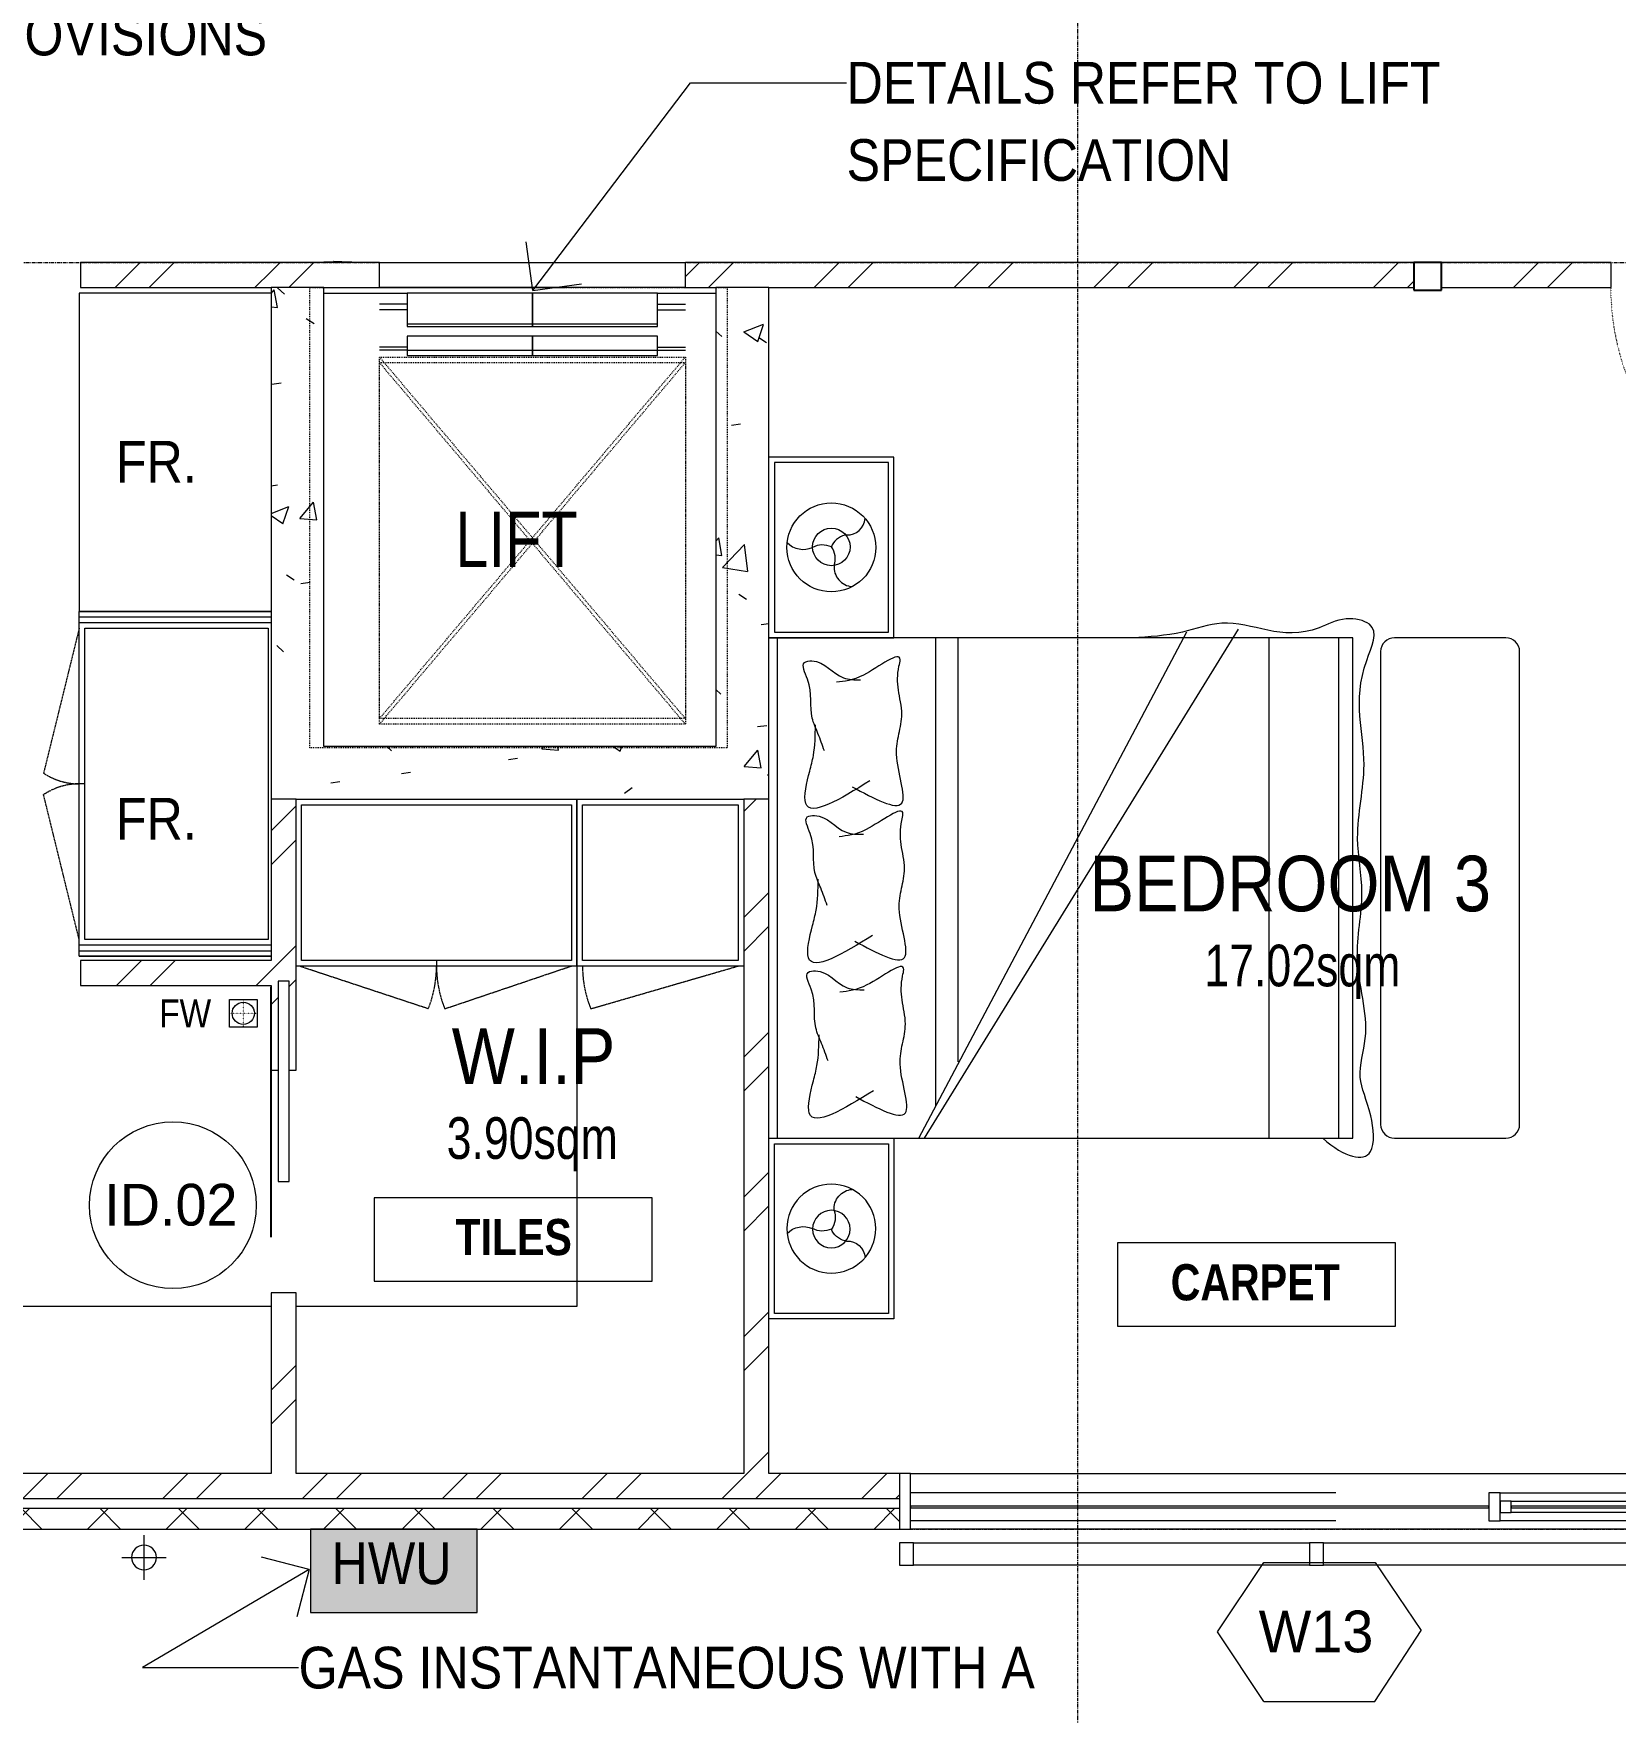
# Model space of a CAD drawing. Header units: millimetres. Extents: x -1971 to 39113, y -25802 to 13528.
# Drawn here: x 17990 to 23679, y -5951 to 87 of the extents above; entities that cross this region are included whole.
import ezdxf

# ---------------------------------------------------------------- set-up
doc = ezdxf.new("R2010")
doc.units = ezdxf.units.MM
for name, pattern in [('Aligning Line', [6.35, 3.175, -3.175]), ('Dot - Tight', [1, 0, -1]), ('Grid Line', [22.225, 12.7, -3.175, 3.175, -3.175]), ('IMPORT-DASH _4_', [3.5, 2.5, -1]), ('T-swing', [1.2, 0, -0.6, 0, -0.6])]:
    doc.linetypes.add(name, pattern=pattern)
for name, color, linetype, lineweight in [('A-ANNO-NOTE', 131, 'Continuous', 9), ('A-AREA-IDEN', 2, 'Continuous', 25), ('A-DETL', 90, 'Continuous', 9), ('A-DETL-GENF', 92, 'Continuous', 9), ('A-DETL-HDLN', 90, 'Dot - Tight', 9), ('A-DETL-THIN', 151, 'Continuous', 9), ('A-DOOR', 31, 'Continuous', 9), ('A-DOOR-IDEN', 31, 'Continuous', 9), ('A-FLOR', 192, 'Continuous', 18), ('A-GLAZ', 151, 'Continuous', 9), ('A-GLAZ-CWMG', 51, 'Continuous', 9), ('A-GLAZ-IDEN', 152, 'Continuous', 9), ('A-WALL', 113, 'Continuous', 18), ('A-WALL-PATT', 111, 'Continuous', 18), ('G Furniture_dwg', 8, 'Continuous', 9), ('G-ANNO-TEXT', 231, 'Continuous', 9), ('P-PIPE', 3, 'Continuous', 9), ('P-PIPE-CNTR', 3, 'Continuous', 9), ('Q-SPCQ', 91, 'Continuous', 9), ('S-COLS', 52, 'Continuous', 9), ('S-GRID', 1, 'Continuous', 9), ('图层 01', 18, 'Continuous', 9)]:
    doc.layers.add(name, color=color, linetype=linetype, lineweight=lineweight)
doc.layers.add('ID_NEW_JOINERY', color=7, linetype='Continuous', lineweight=25, true_color=0x181715)
doc.styles.add('Avenir', font='', dxfattribs={"width": 0.9, "height": 150})
doc.styles.add('Avenir Heavy', font='', dxfattribs={"width": 0.9, "height": 200})
doc.styles.add('Avenir Light', font='', dxfattribs={"height": 150})
doc.styles.add('Avenir Medium', font='', dxfattribs={"width": 0.8, "height": 150})
doc.styles.add('Avenir_1', font='', dxfattribs={"width": 0.8, "height": 200})
doc.styles.add('Avenir_2', font='', dxfattribs={"width": 0.9, "height": 100})
doc.styles.add('Avenir_B_2', font='', dxfattribs={"width": 0.85, "height": 130})
doc.styles.get('Avenir').set_extended_font_data('Avenir')
doc.styles.get('Avenir Heavy').set_extended_font_data('Avenir Heavy')
doc.styles.get('Avenir Light').set_extended_font_data('Avenir Light')
doc.styles.get('Avenir Medium').set_extended_font_data('Avenir Medium')
doc.styles.get('Avenir_1').set_extended_font_data('Avenir')
doc.styles.get('Avenir_2').set_extended_font_data('Avenir')
doc.styles.get('Avenir_B_2').set_extended_font_data('Avenir', bold=True)
pattern_1 = [(45, (0, 0), (-251.447, 251.447), []), (45, (0, 381), (-251.447, 251.447), [])]
pattern_2 = [(50, (0, 0), (728.737, -63.756), [76.2, -838.2]), (355, (0, 0), (-140.972, 764.228), [60.96, -670.56]), (100.451, (60.7, -5.3), (587.77, 700.467), [64.76, -712.36]), (46.184, (0, 203.2), (1084.316, -168.17), [114.3, -1257.3]), (96.636, (90.4, 189.2), (949.61, 989.71), [97.14, -1068.54]), (351.184, (0, 203.2), (949.62, 989.7), [91.44, -1005.84]), (21, (101.6, 152.4), (606.458, -409.06), [76.2, -838.2]), (326, (101.6, 152.4), (247.208, 736.753), [60.96, -670.56]), (71.451, (152.14, 118.3), (853.668, 327.685), [64.76, -712.36]), (37.5, (0, 0), (12.3547, 338.22), [33.528, -628.904, 33.528, -647.192, -673.1]), (37.5, (0, 0), (12.3547, 338.22), [-1343.152, 33.528, -639.572]), (7.5, (0, 0), (267.279, 400.722), [33.528, -354.584, 33.528, -613.664, -256.54]), (7.5, (0, 0), (267.279, 400.722), [-1035.304, 33.528, -223.012]), (327.5, (-226.57, 0), (542.3633, -22.9153), [33.528, -220.472, 33.528, -758.952, -1051.56]), (327.5, (-226.57, 0), (542.3633, -22.9153), [-1046.48, 33.528, -1018.032]), (317.5, (-328.17, 0), (592.517, 101.707), [33.528, -296.672, 33.528, -492.76, -746.76]), (317.5, (-328.17, 0), (592.517, 101.707), [-856.488, 33.528, -713.232])]

# ---------------------------------------------------------------- blocks, each defined once
blk = doc.blocks.new('M_Single-Flush - 900 x 2400mm In-1156846-Ground Floor')
at = {"layer": 'A-DOOR'}
for p, q in [((399, -45), (399, -945.2)), ((450, -45), (399, -45)), ((450, -45), (450, -945.2)), ((450, -945.2), (399, -945.2))]:
    blk.add_line(p, q, dxfattribs=at)
at = {"layer": 'A-DOOR', "linetype": 'T-swing'}
blk.add_arc((450, -45), 901.7, 180, 266.7576, dxfattribs=at)
blk = doc.blocks.new('HRZT - WINDOW -   2 Pane - Casement 1 Opening _ 1 Fixed Multipane2 - 2000x3000 2-2161591-Ground Floor')
at = {"layer": 'A-GLAZ'}
for p, q in [((-1917.2, 100), (-1957.2, 100)), ((-1957.2, 100), (-1957.2, -100)), ((-1917.2, -100), (-1917.2, 100)), ((-1917.2, 100), (1002.8, 100)), ((-1917.2, 70), (-1117.2, 70)), ((-1077.2, 70), (-1117.2, 70)), ((-1117.2, 70), (-1117.2, -30)), ((-1077.2, -30), (-1077.2, 70)), ((-527.2, 70), (1002.8, 70)), ((1042.8, 100), (1002.8, 100)), ((1002.8, 100), (1002.8, -100)), ((1042.8, -100), (1042.8, 100)), ((-1877.2, 40), (-1917.2, 40)), ((-1917.2, 40), (-1917.2, 0)), ((-1917.2, 0), (-1877.2, 0)), ((-1877.2, 0), (-1877.2, 40)), ((-1877.2, 40), (-1157.2, 40)), ((-1157.2, 23), (-1877.2, 23)), ((-1877.2, 23), (-1877.2, 17)), ((-1877.2, 17), (-1157.2, 17)), ((-1157.2, 0), (-1877.2, 0)), ((-1117.2, 40), (-1157.2, 40)), ((-1157.2, 40), (-1157.2, 0)), ((-1157.2, 17), (-1157.2, 23)), ((-1157.2, 0), (-1117.2, 0)), ((-1117.2, 0), (-1117.2, 40)), ((1002.8, 23), (-1077.2, 23)), ((-1077.2, 23), (-1077.2, 17)), ((-1077.2, 17), (1002.8, 17)), ((1002.8, 17), (1002.8, 23)), ((-1117.2, -30), (-1917.2, -30)), ((-1117.2, -30), (-1077.2, -30)), ((-527.2, -30), (1002.8, -30)), ((-1957.2, -100), (-1917.2, -100)), ((1002.8, -100), (-1917.2, -100)), ((1002.8, -100), (1042.8, -100))]:
    blk.add_line(p, q, dxfattribs=at)
blk = doc.blocks.new('单扇推拉门 - 墙中1 - 800 x 2400mm-2111488-Ground Floor')
at = {"layer": 'A-DOOR'}
for p, q in [((785, 20), (65, 20)), ((65, 20), (65, -20)), ((785, -20), (785, 20)), ((65, -20), (785, -20))]:
    blk.add_line(p, q, dxfattribs=at)
blk = doc.blocks.new('Lift - Centre door _AUS_ - 13 Person 1000kg load_ deep-1460295-Ground Floor')
at = {"layer": 'Q-SPCQ'}
for p, q in [((-496.1, 48), (-396.1, 48)), ((-496.1, 45), (-496.1, 48)), ((-461.1, 49), (-431.1, 49)), ((-460.6, 49), (-461.1, 49)), ((-461.1, 49), (-460.6, 49)), ((-460.6, 49), (-461.1, 49)), ((-431.1, 49), (-431.6, 49)), ((-431.6, 49), (-431.1, 49)), ((-431.1, 49), (-431.6, 49)), ((-396.1, 48), (-396.1, 45)), ((-296.1, -45), (-296.1, 45)), ((-296.1, 45), (803.9, 45)), ((803.9, -45), (803.9, 45)), ((803.9, -45), (-296.1, -45)), ((-196.1, -105), (-296.1, -105)), ((-196.1, -65), (-196.1, -175)), ((253.9, -65), (-196.1, -65)), ((253.9, -175), (253.9, -65)), ((703.9, -65), (253.9, -65)), ((253.9, -65), (253.9, -175)), ((703.9, -175), (703.9, -65)), ((703.9, -105), (803.9, -105)), ((-196.1, -175), (253.9, -175)), ((253.9, -175), (703.9, -175)), ((-196.1, -220), (-196.1, -270)), ((253.9, -220), (-196.1, -220)), ((253.9, -270), (253.9, -220)), ((703.9, -220), (253.9, -220)), ((253.9, -220), (253.9, -270)), ((703.9, -270), (703.9, -220)), ((-196.1, -260), (-296.1, -260)), ((-196.1, -270), (253.9, -270)), ((253.9, -270), (703.9, -270)), ((703.9, -260), (803.9, -260))]:
    blk.add_line(p, q, dxfattribs=at)
at = {"layer": 'Q-SPCQ', "linetype": 'Aligning Line'}
for p, q in [((-546.1, -1700), (-546.1, -45)), ((-546.1, -45), (953.9, -45)), ((953.9, -45), (953.9, -1700)), ((-296.1, -1595), (803.9, -295)), ((-296.1, -295), (803.9, -1595)), ((-296.1, -1595), (-296.1, -295)), ((-296.1, -295), (803.9, -295)), ((803.9, -295), (803.9, -1595)), ((803.9, -1595), (-296.1, -1595)), ((953.9, -1700), (-546.1, -1700))]:
    blk.add_line(p, q, dxfattribs=at)
blk = doc.blocks.new('Lift - Centre door _AUS_ - 13 Person 1000kg load_ deep-1960868-Ground Floor')
at = {"layer": 'Q-SPCQ'}
for p, q in [((-196.1, -115), (-296.1, -115)), ((703.9, -115), (803.9, -115)), ((-196.1, -165), (-196.1, -175)), ((-196.1, -175), (253.9, -175)), ((253.9, -175), (253.9, -165)), ((253.9, -165), (253.9, -175)), ((253.9, -175), (703.9, -175)), ((703.9, -175), (703.9, -165)), ((-196.1, -260), (-296.1, -260)), ((-196.1, -260), (-196.1, -280)), ((-196.1, -280), (253.9, -280)), ((253.9, -280), (253.9, -260)), ((253.9, -260), (253.9, -280)), ((253.9, -280), (703.9, -280)), ((703.9, -260), (803.9, -260)), ((703.9, -280), (703.9, -260))]:
    blk.add_line(p, q, dxfattribs=at)
at = {"layer": 'Q-SPCQ', "linetype": 'Aligning Line'}
for p, q in [((-296.1, -1605), (803.9, -305)), ((-296.1, -305), (803.9, -1605)), ((-296.1, -1605), (-296.1, -305)), ((-296.1, -305), (803.9, -305)), ((803.9, -305), (803.9, -1605)), ((803.9, -1605), (-296.1, -1605))]:
    blk.add_line(p, q, dxfattribs=at)
blk = doc.blocks.new('Rectangular Mullion - Frame 50 x 150mm-1484267-Ground Floor')
at = {"layer": 'A-GLAZ-CWMG'}
for p, q in [((-25, 40), (25, 40)), ((-25, -40), (-25, 40)), ((25, 40), (25, -40)), ((25, -40), (-25, -40))]:
    blk.add_line(p, q, dxfattribs=at)
blk = doc.blocks.new('Rectangular Mullion - Frame 50 x 150mm-1484279-Ground Floor')
at = {"layer": 'A-GLAZ-CWMG'}
for p, q in [((0, 40), (-50, 40)), ((-50, 40), (-50, -40)), ((0, -40), (0, 40)), ((-50, -40), (0, -40))]:
    blk.add_line(p, q, dxfattribs=at)
blk = doc.blocks.new('Rectangular Mullion - Louvre 20_80mm-1484826-Ground Floor')
at = {"layer": 'A-GLAZ-CWMG'}
for p, q in [((21154, -5341.6), (22579, -5341.6)), ((22579, -5421.6), (21154, -5421.6))]:
    blk.add_line(p, q, dxfattribs=at)
blk = doc.blocks.new('G Furniture_dwg_G Furniture_dwg_G Furniture_dwg_450X500床头几-1786722-Ground Floor-2220982-Ground Floor-2332971-Ground Floor')
at = {"layer": '图层 01', "color": 8, "flags": 128}
blk.add_lwpolyline([(-250, 225), (-250, -225), (400, -225), (400, 225)], dxfattribs=at)
blk.add_lwpolyline([(380, 205), (-230, 205), (-230, -205), (380, -205)], close=True, dxfattribs=at)
at = {"layer": '图层 01', "color": 8}
for centre, radius in [((75, 0), 160), ((76.6, 0), 67.5)]:
    blk.add_circle(centre, radius, dxfattribs=at)
for centre, radius, start, end in [((148.5, 101), 80.7, 134.00485, 204.49391), ((5.7, 32.1), 77.9, 335.65933, 27.05642), ((4.3, -80.4), 70.8, 85.57925, 175.67664), ((34.4, 55.5), 69.8, 249.34504, 307.23078), ((50.8, -65.3), 70.2, 14.31281, 68.45035), ((94.6, -54.1), 25, 358.47923, 14.31281), ((184.5, -56.5), 65, 178.47923, 265.45279)]:
    blk.add_arc(centre, radius, start, end, dxfattribs=at)
blk = doc.blocks.new('G Furniture_dwg_G Furniture_dwg_G Furniture_dwg_450X500床头几-1786723-Ground Floor-2220983-Ground Floor-2332972-Ground Floor')
at = {"layer": '图层 01', "color": 8, "flags": 128}
blk.add_lwpolyline([(-250, 225), (-250, -225), (400, -225), (400, 225)], dxfattribs=at)
blk.add_lwpolyline([(380, 205), (-230, 205), (-230, -205), (380, -205)], close=True, dxfattribs=at)
at = {"layer": '图层 01', "color": 8}
for centre, radius in [((75, 0), 160), ((76.6, 0), 67.5)]:
    blk.add_circle(centre, radius, dxfattribs=at)
for centre, radius, start, end in [((148.5, 101), 80.7, 134.00485, 204.49391), ((5.7, 32.1), 77.9, 335.65933, 27.05642), ((4.3, -80.4), 70.8, 85.57925, 175.67664), ((34.4, 55.5), 69.8, 249.34504, 307.23078), ((50.8, -65.3), 70.2, 14.31281, 68.45035), ((94.6, -54.1), 25, 358.47923, 14.31281), ((184.5, -56.5), 65, 178.47923, 265.45279)]:
    blk.add_arc(centre, radius, start, end, dxfattribs=at)
blk = doc.blocks.new('G Furniture_dwg_G Furniture_dwg_G Furniture_dwg_A$C24b770d2-1786724-Ground Floor-2220984-Ground Floor-2332973-Ground Floor')
at = {"layer": '图层 01', "color": 8}
for p, q in [((900, -30), (-900, -30)), ((-900, -540), (921.2, -1503.7)), ((-900, -560), (930.9, -1689.2)), ((900, -600), (-782.1, -600)), ((900, -680), (-624.9, -680)), ((-900, -1800), (900, -1800)), ((-900, -2050), (900, -2050)), ((850, -2200.5), (-850, -2200.5)), ((-900, -2250.5), (-900, -2650.5)), ((900, -2650.5), (900, -2250.5)), ((-850, -2700.5), (850, -2700.5))]:
    blk.add_line(p, q, dxfattribs=at)
at = {"layer": '图层 01', "color": 8, "flags": 128}
blk.add_lwpolyline([(-900, 0), (-900, -2100), (900, -2100), (900, 0)], dxfattribs=at)
at = {"layer": '图层 01', "color": 8}
for centre, start, end in [((-850, -2250.5), 90, 180), ((850, -2250.5), 360, 90), ((-850, -2650.5), 180, 270), ((850, -2650.5), 270, 0)]:
    blk.add_arc(centre, 50, start, end, dxfattribs=at)
for points, knots in [([(492.8, -200), (513.7, -192.8), (553.1, -179.1), (637.1, -140), (714.3, -164.8), (812.1, -109.8), (824.1, -196.9), (748.8, -242.8), (748.7, -308.9), (748.6, -330.4)], [0, 0, 0, 0, 70.314327, 132.712823, 281.06886, 345.030234, 373.143701, 508.899423, 574.349148, 574.349148, 574.349148, 574.349148]), ([(-729.3, -376.4), (-795, -269.6), (-892.2, -111.7), (-709.9, -155.9), (-622.5, -179.2), (-565.5, -180.3), (-527.7, -181)], [0, 0, 0, 0, 257.192142, 380.388355, 440.188761, 557.045341, 557.045341, 557.045341, 557.045341]), ([(-621.7, -213), (-600.8, -205.8), (-561.4, -192.1), (-477.4, -153), (-400.1, -177.8), (-302.4, -122.8), (-290.4, -209.9), (-365.6, -255.8), (-365.8, -321.9), (-365.9, -343.4)], [0, 0, 0, 0, 70.314327, 132.712823, 281.06886, 345.030234, 373.143701, 508.899423, 574.349148, 574.349148, 574.349148, 574.349148]), ([(-170.3, -373.3), (-236, -266.5), (-333.2, -108.6), (-151, -152.8), (-63.5, -176.1), (-6.5, -177.2), (31.3, -177.9)], [0, 0, 0, 0, 257.192142, 380.388355, 440.188761, 557.045341, 557.045341, 557.045341, 557.045341]), ([(-62.7, -209.9), (-41.8, -202.7), (-2.4, -188.9), (81.6, -149.9), (158.8, -174.6), (256.6, -119.7), (268.6, -206.8), (193.3, -252.7), (193.2, -318.8), (193.1, -340.3)], [0, 0, 0, 0, 70.314327, 132.712823, 281.06886, 345.030234, 373.143701, 508.899423, 574.349148, 574.349148, 574.349148, 574.349148]), ([(385.2, -363.4), (319.5, -256.6), (222.2, -98.7), (404.5, -142.9), (492, -166.2), (549, -167.3), (586.7, -168.1)], [0, 0, 0, 0, 257.192142, 380.388355, 440.188761, 557.045341, 557.045341, 557.045341, 557.045341]), ([(-750.2, -312.5), (-793.1, -392.1), (-876.1, -546.3), (-661.4, -460.6), (-561.7, -480.2), (-483.8, -497.9), (-402.3, -475.6), (-340, -474.8), (-246.5, -499.2), (-364.7, -355.2), (-371.5, -285), (-374.3, -256.1)], [0, 0, 0, 0, 197.98522, 383.798459, 461.536852, 537.063609, 629.138715, 719.341985, 744.183766, 895.041347, 1000.692483, 1000.692483, 1000.692483, 1000.692483]), ([(-191.3, -309.4), (-234.1, -389), (-317.2, -543.2), (-102.4, -457.5), (-2.8, -477.1), (75.2, -494.7), (156.6, -472.5), (219, -471.7), (312.5, -496.1), (194.3, -352.1), (187.5, -281.9), (184.6, -253)], [0, 0, 0, 0, 197.98522, 383.798459, 461.536852, 537.063609, 629.138715, 719.341985, 744.183766, 895.041347, 1000.692483, 1000.692483, 1000.692483, 1000.692483]), ([(364.2, -299.5), (321.4, -379.1), (238.3, -533.3), (453.1, -447.6), (552.7, -467.2), (630.6, -484.9), (712.1, -462.6), (774.5, -461.8), (868, -486.2), (749.7, -342.2), (742.9, -272), (740.1, -243.1)], [0, 0, 0, 0, 197.98522, 383.798459, 461.536852, 537.063609, 629.138715, 719.341985, 744.183766, 895.041347, 1000.692483, 1000.692483, 1000.692483, 1000.692483]), ([(-900, -1992.5), (-970.1, -2071.4), (-999, -2189), (-789.1, -2167.2), (-681.5, -2108.2), (-490.8, -2173.3), (-271.6, -2091), (-27.5, -2149.7), (200.2, -2099.5), (483.7, -2173.3), (701.2, -2083), (948, -2208.7), (979.4, -2066.1), (866.6, -1864.2), (991.2, -1698.9), (909.2, -1474.2), (903.2, -1367.6), (900, -1308.1)], [0, 0, 0, 0, 140.356688, 240.855445, 374.272085, 514.628774, 800.960617, 1037.309606, 1234.977718, 1501.883052, 1872.056655, 1990.732643, 2052.345442, 2125.407537, 2467.000811, 2608.004871, 2786.638856, 2786.638856, 2786.638856, 2786.638856])]:
    blk.add_open_spline(points, degree=3, knots=knots, dxfattribs=at)
at = {"extrusion": (0, 0, -1), "zscale": -1}
blk.add_blockref('G Furniture_dwg_G Furniture_dwg_G Furniture_dwg_450X500床头几-1786723-Ground Floor-2220983-Ground Floor-2332972-Ground Floor', (1150, -225), dxfattribs=at)
blk.add_blockref('G Furniture_dwg_G Furniture_dwg_G Furniture_dwg_450X500床头几-1786722-Ground Floor-2220982-Ground Floor-2332971-Ground Floor', (1150, -225))
blk = doc.blocks.new('G Furniture_dwg_G Furniture_dwg-1631897-Ground Floor-2332981-Ground Floor')
at = {"layer": 'G Furniture_dwg', "linetype": 'IMPORT-DASH _4_'}
for p, q in [((56392.9, 19045.5), (56264.7, 18524.2)), ((56392.9, 17925.5), (56264.7, 18446.9)), ((57648.1, 17676.7), (57182.9, 17830.5)), ((57707.6, 17676.7), (58162.9, 17830.5)), ((58232.6, 17676.7), (58762.9, 17830.5))]:
    blk.add_line(p, q, dxfattribs=at)
at = {"layer": 'G Furniture_dwg'}
blk.add_line((57677.9, 17850.5), (57677.9, 17830.5), dxfattribs=at)
at = {"layer": 'G Furniture_dwg', "flags": 128}
for points in [[(57082.9, 20250.5), (56392.9, 20250.5), (56392.9, 19105.5), (57082.9, 19105.5)], [(58782.9, 17830.5), (58182.9, 17830.5), (58182.9, 18430.5), (58182.9, 17830.5), (57172.9, 17830.5)], [(58782.9, 17830.5), (58182.9, 17830.5), (58182.9, 16605.5), (57172.9, 16605.5)], [(57082.9, 16605.5), (52582.9, 16605.5), (52582.9, 16005.5)]]:
    blk.add_lwpolyline(points, dxfattribs=at)
for points in [[(57192.9, 18410.5), (58162.9, 18410.5), (58162.9, 17850.5), (57192.9, 17850.5)], [(58202.9, 17850.5), (58202.9, 18410.5), (58762.9, 18410.5), (58762.9, 17850.5)]]:
    blk.add_lwpolyline(points, close=True, dxfattribs=at)
at = {"layer": 'G Furniture_dwg', "linetype": 'IMPORT-DASH _4_'}
for centre, radius, start, end in [((56393.5, 18719.6), 234.1, 236.60856, 269.8339), ((56393.5, 18251.5), 234.1, 90.1661, 123.39144), ((57264.9, 17830.5), 413, 338.12485, 0), ((58090.9, 17830.5), 413, 180, 201.87515), ((58615.9, 17830.5), 413, 180, 201.87515)]:
    blk.add_arc(centre, radius, start, end, dxfattribs=at)
at = {"layer": '图层 01', "color": 8}
for p, q in [((57082.9, 19085.5), (56392.9, 19085.5)), ((56412.9, 18485.5), (56392.9, 18485.5)), ((56392.9, 17885.5), (57082.9, 17885.5))]:
    blk.add_line(p, q, dxfattribs=at)
at = {"layer": '图层 01', "color": 8, "flags": 128}
for points in [[(56412.9, 17865.5), (57082.9, 17865.5), (56392.9, 17865.5), (57082.9, 17865.5), (56392.9, 17865.5), (56392.9, 19105.5)], [(56412.9, 19105.5), (57082.9, 19105.5), (56392.9, 19105.5), (57082.9, 19105.5)], [(57082.9, 17905.5), (56392.9, 17905.5), (56392.9, 19065.5), (57082.9, 19065.5)]]:
    blk.add_lwpolyline(points, dxfattribs=at)
blk.add_lwpolyline([(56412.9, 17925.5), (56412.9, 19045.5), (57072.9, 19045.5), (57072.9, 17925.5)], close=True, dxfattribs=at)
at = {"rotation": 90}
blk.add_blockref('G Furniture_dwg_G Furniture_dwg_G Furniture_dwg_A$C24b770d2-1786724-Ground Floor-2220984-Ground Floor-2332973-Ground Floor', (58872.9, 18111.1), dxfattribs=at)
blk = doc.blocks.new('G Furniture_dwg-1631897-Ground Floor')
blk.add_blockref('G Furniture_dwg_G Furniture_dwg-1631897-Ground Floor-2332981-Ground Floor', (-38238.8, -21097.2))
blk = doc.blocks.new('SCG α__ñ__í___ α______ - 100 x 100-V17-Ground Floor')
at = {"layer": 'S-COLS', "lineweight": 25}
for p, q in [((50, 50), (-50, 50)), ((-50, 50), (-50, -50)), ((50, -50), (50, 50)), ((-50, -50), (50, -50))]:
    blk.add_line(p, q, dxfattribs=at)
blk = doc.blocks.new('Annotation - Tag Window- Number - Annotation - Tag Window- Number-118879-Ground Floor')
at = {"layer": 'A-GLAZ-IDEN'}
for p, q in [((-2.993, 0.001), (-1.327, 2.501)), ((-1.327, 2.501), (2.682, 2.501)), ((2.682, 2.501), (4.34, 0.054)), ((-1.327, -2.499), (-2.993, 0.001)), ((2.665, -2.499), (4.34, 0.054)), ((-1.327, -2.499), (2.665, -2.499))]:
    blk.add_line(p, q, dxfattribs=at)
blk = doc.blocks.new('Annotation - Tag Door - Annotation - Tag Door-163460-Ground Floor')
at = {"layer": 'A-DOOR-IDEN'}
blk.add_circle((0, 0), 3, dxfattribs=at)
blk = doc.blocks.new('OJID - Material Marks - OJID - Material Marks-1690541-Ground Floor')
at = {"layer": 'A-ANNO-NOTE'}
for p, q in [((10, 3), (0, 3)), ((0, 3), (0, 0)), ((10, 0), (10, 3)), ((0, 0), (10, 0))]:
    blk.add_line(p, q, dxfattribs=at)

msp = doc.modelspace()

# ---------------------------------------------------------------- hatches: boundary and pattern name
at = {"layer": 'A-DETL-GENF'}
msp.add_hatch(color=7, dxfattribs=at).paths.add_polyline_path([(19585.329, -5591.636), (19585.329, -5291.636), (18985.329, -5291.636), (18985.329, -5591.636)])
at = {"layer": 'A-WALL-PATT', "lineweight": 9}
h = msp.add_hatch(dxfattribs=at)
h.set_pattern_fill('FP_2', color=256, style=0, pattern_type=2)
h.set_pattern_definition(pattern_1)
h.paths.add_polyline_path([(18533.756, -826.636), (18844.04, -826.636), (18844.04, -736.636), (18159.04, -736.636), (18159.04, -826.636), (18277.323, -826.636)])
h = msp.add_hatch(dxfattribs=at)
h.set_pattern_fill('FP_2', color=256, style=0, pattern_type=2)
h.set_pattern_definition(pattern_1)
h.paths.add_polyline_path([(24564.04, -826.636), (24624.04, -826.636), (24624.04, -736.636), (24564.04, -736.636)])
h.paths.add_polyline_path([(23659.821, -826.636), (23664.04, -826.636), (23664.04, -736.636), (23054.04, -736.636), (23054.04, -826.636)])
h.paths.add_polyline_path([(20634.04, -826.636), (22954.04, -826.636), (22954.04, -736.636), (20334.04, -736.636), (20334.04, -826.636), (20453.242, -826.636)])
h.paths.add_polyline_path([(19014.325, -826.636), (19234.04, -826.636), (19234.04, -736.636), (18844.04, -736.636), (18844.04, -826.636), (18854.135, -826.636)])
h = msp.add_hatch(dxfattribs=at)
h.set_pattern_fill('FP_4', color=256, style=0, pattern_type=2)
h.set_pattern_definition(pattern_2)
h.paths.add_polyline_path([(18934.04, -2666.636), (19034.04, -2666.636), (19034.04, -826.636), (18844.04, -826.636), (18844.04, -2666.636)])
h = msp.add_hatch(dxfattribs=at)
h.set_pattern_fill('FP_4', color=256, style=0, pattern_type=2)
h.set_pattern_definition(pattern_2)
h.paths.add_polyline_path([(20544.04, -2666.636), (20634.04, -2666.636), (20634.04, -826.636), (20444.04, -826.636), (20444.04, -2666.636)])
h = msp.add_hatch(dxfattribs=at)
h.set_pattern_fill('FP_4', color=256, style=0, pattern_type=2)
h.set_pattern_definition(pattern_2)
h.paths.add_polyline_path([(19748.16, -2666.636), (20444.04, -2666.636), (20444.04, -2476.636), (19034.04, -2476.636), (19034.04, -2666.636), (19055.918, -2666.636)])
h = msp.add_hatch(dxfattribs=at)
h.set_pattern_fill('FP_2', color=256, style=0, pattern_type=2)
h.set_pattern_definition(pattern_1)
h.paths.add_polyline_path([(18934.04, -5091.636), (18934.04, -4441.636), (18844.04, -4441.636), (18844.04, -5091.636)])
h.paths.add_polyline_path([(18934.04, -3641.636), (18934.04, -2666.636), (18844.04, -2666.636), (18844.04, -3641.636), (18869.04, -3641.636), (18869.04, -3321.636), (18909.04, -3321.636), (18909.04, -3641.636)])
h = msp.add_hatch(dxfattribs=at)
h.set_pattern_fill('FP_2', color=256, style=0, pattern_type=2)
h.set_pattern_definition(pattern_1)
h.paths.add_polyline_path([(20544.04, -5091.636), (20634.04, -5091.636), (20634.04, -2666.636), (20544.04, -2666.636), (20544.04, -4140.952)])
h = msp.add_hatch(dxfattribs=at)
h.set_pattern_fill('FP_2', color=256, style=0, pattern_type=2)
h.set_pattern_definition(pattern_1)
h.paths.add_polyline_path([(18533.756, -3336.636), (18844.04, -3336.636), (18844.04, -3246.636), (18159.04, -3246.636), (18159.04, -3336.636)])
h = msp.add_hatch(dxfattribs=at)
h.set_pattern_fill('FP_2', color=256, style=0, pattern_type=2)
h.set_pattern_definition(pattern_1)
h.paths.add_polyline_path([(29856.484, -5181.636), (30034.04, -5181.636), (30034.04, -5091.636), (24104.04, -5091.636), (24104.04, -5181.636), (29699.191, -5181.636)])
h.paths.add_polyline_path([(21104.04, -5181.636), (21104.04, -5091.636), (17394.04, -5091.636), (17394.04, -5181.636), (21096.789, -5181.636)])
h.paths.add_polyline_path([(17284.04, -5181.636), (17294.04, -5181.059), (17294.04, -5091.636), (17284.04, -5091.636)])
h.paths.add_polyline_path([(14284.04, -5181.636), (14984.04, -5181.636), (14984.04, -5091.636), (14284.04, -5091.636)])
h.paths.add_polyline_path([(10536.917, -5181.636), (11284.04, -5181.636), (11284.04, -5091.636), (10244.04, -5091.636), (10244.04, -5181.636), (10481.819, -5181.636)])
h = msp.add_hatch(dxfattribs=at)
h.set_pattern_fill('FP_3', color=256, style=0, pattern_type=2)
h.set_pattern_definition([(45, (0, 0), (-141.4214, 141.4214), []), (135, (0, 0), (-141.4214, -141.4214), [])])
h.paths.add_polyline_path([(21096.789, -5291.636), (21104.04, -5291.636), (21104.04, -5216.636), (17284.04, -5216.636), (17284.04, -5291.636), (19585.329, -5291.636)])
h.paths.add_polyline_path([(15084.04, -5291.636), (15084.04, -5216.636), (14284.04, -5216.636), (14284.04, -5291.636)])
h.paths.add_polyline_path([(29934.04, -5291.636), (30034.04, -5291.636), (30033.358, -5216.636), (24104.04, -5216.636), (24104.04, -5291.636), (29426.645, -5291.636)])
h.paths.add_polyline_path([(10134.04, -5291.636), (11284.04, -5291.636), (11284.04, -5216.636), (10134.04, -5216.636)])

# ---------------------------------------------------------------- linework, layer by layer
at = {"layer": 'A-DETL'}
for p, q in [((19585.329, -5291.636), (18985.329, -5291.636)), ((18985.329, -5291.636), (18985.329, -5591.636)), ((19585.329, -5591.636), (19585.329, -5291.636)), ((18985.329, -5591.636), (19585.329, -5591.636))]:
    msp.add_line(p, q, dxfattribs=at)
at = {"layer": 'A-DETL-HDLN'}
for p, q in [((18694.04, -3436.636), (18794.04, -3436.636)), ((18744.04, -3386.636), (18744.04, -3486.636))]:
    msp.add_line(p, q, dxfattribs=at)
at = {"layer": 'A-DETL-THIN'}
for p, q in [((19117.589, -826.636), (19900.28, -826.636)), ((18694.04, -3386.636), (18794.04, -3386.636)), ((18694.04, -3486.636), (18694.04, -3386.636)), ((18794.04, -3386.636), (18794.04, -3486.636)), ((18794.04, -3486.636), (18694.04, -3486.636))]:
    msp.add_line(p, q, dxfattribs=at)
msp.add_circle((18744.04, -3436.636), 40, dxfattribs=at)
at = {"layer": 'A-FLOR'}
for p, q in [((19034.04, -846.636), (19334.04, -846.636)), ((20234.04, -846.636), (20444.04, -846.636))]:
    msp.add_line(p, q, dxfattribs=at)
at = {"layer": 'A-WALL'}
for p, q in [((19234.04, -736.636), (18159.04, -736.636)), ((18159.04, -736.636), (18159.04, -826.636)), ((22954.04, -736.636), (20334.04, -736.636)), ((23664.04, -736.636), (23054.04, -736.636)), ((23664.04, -826.636), (23664.04, -736.636)), ((18159.04, -826.636), (18844.04, -826.636)), ((18844.04, -826.636), (18844.04, -3246.636)), ((19034.04, -826.636), (19234.04, -826.636)), ((19034.04, -2476.636), (19034.04, -826.636)), ((20334.04, -826.636), (20444.04, -826.636)), ((20444.04, -826.636), (20444.04, -2476.636)), ((20634.04, -5091.636), (20634.04, -826.636)), ((20634.04, -826.636), (22954.04, -826.636)), ((23054.04, -826.636), (23664.04, -826.636)), ((20444.04, -2476.636), (19034.04, -2476.636)), ((18934.04, -3641.636), (18934.04, -2666.636)), ((18934.04, -2666.636), (20544.04, -2666.636)), ((20544.04, -2666.636), (20544.04, -5091.636)), ((18844.04, -3246.636), (18159.04, -3246.636)), ((18159.04, -3246.636), (18159.04, -3336.636)), ((18159.04, -3336.636), (18844.04, -3336.636)), ((18844.04, -3336.636), (18844.04, -3641.636)), ((18844.04, -3641.636), (18869.04, -3641.636)), ((18909.04, -3641.636), (18934.04, -3641.636)), ((18934.04, -4441.636), (18844.04, -4441.636)), ((18844.04, -4441.636), (18844.04, -5091.636)), ((18934.04, -5091.636), (18934.04, -4441.636)), ((18844.04, -5091.636), (17394.04, -5091.636)), ((20544.04, -5091.636), (18934.04, -5091.636)), ((21104.04, -5091.636), (20634.04, -5091.636)), ((14284.04, -5291.636), (21104.04, -5291.636))]:
    msp.add_line(p, q, dxfattribs=at)
at = {"layer": 'A-WALL', "lineweight": 9}
for p, q in [((19034.04, -826.636), (18844.04, -826.636)), ((20634.04, -826.636), (20444.04, -826.636)), ((18934.04, -2666.636), (18844.04, -2666.636)), ((20634.04, -2666.636), (20544.04, -2666.636)), ((17394.04, -5181.636), (21104.04, -5181.636)), ((17284.04, -5216.636), (21104.04, -5216.636))]:
    msp.add_line(p, q, dxfattribs=at)
at = {"layer": 'G-ANNO-TEXT', "color": 7}
for p, q in [((19785.094, -837.634), (20352.927, -90.271)), ((20352.927, -90.271), (20913.943, -90.271)), ((19785.094, -837.634), (19761.185, -662.482)), ((19785.094, -837.634), (19960.246, -813.725)), ((18980.987, -5436.533), (18809.816, -5392.368)), ((18980.987, -5436.533), (18382.017, -5789.81)), ((18980.987, -5436.533), (18936.823, -5607.704)), ((18382.017, -5789.81), (18943.033, -5789.81))]:
    msp.add_line(p, q, dxfattribs=at)
at = {"layer": 'ID_NEW_JOINERY'}
msp.add_line((18844.04, -4241.636), (18844.04, -3341.636), dxfattribs=at)
at = {"layer": 'P-PIPE'}
for start, end in [(0, 180), (180, 0)]:
    msp.add_arc((18387.197, -5393.636), 44.45, start, end, dxfattribs=at)
at = {"layer": 'P-PIPE-CNTR'}
for p, q in [((18387.197, -5473.636), (18387.197, -5313.636)), ((18307.197, -5393.636), (18467.197, -5393.636))]:
    msp.add_line(p, q, dxfattribs=at)
at = {"layer": 'S-GRID', "linetype": 'Grid Line'}
for p, q in [((21744.04, 10903.84), (21744.04, -9321.465)), ((-1062.147, -736.636), (38143.478, -736.636)), ((-1062.147, -5291.636), (38143.478, -5291.636))]:
    msp.add_line(p, q, dxfattribs=at)

# ---------------------------------------------------------------- block references
at = {"layer": 'A-ANNO-NOTE', "xscale": 100, "yscale": 100, "zscale": 100}
for p in [(19214.959, -4399.763), (21888.559, -4562.395)]:
    msp.add_blockref('OJID - Material Marks - OJID - Material Marks-1690541-Ground Floor', p, dxfattribs=at)
at = {"layer": 'A-DOOR'}
msp.add_blockref('M_Single-Flush - 900 x 2400mm In-1156846-Ground Floor', (24114.04, -781.636), dxfattribs=at)
at = {"layer": 'A-DOOR', "rotation": 89.99999999999991}
msp.add_blockref('单扇推拉门 - 墙中1 - 800 x 2400mm-2111488-Ground Floor', (18889.04, -4106.636), dxfattribs=at)
at = {"layer": 'A-DOOR-IDEN', "xscale": 99.99999999999993, "yscale": 99.99999999999993, "zscale": 99.99999999999993}
msp.add_blockref('Annotation - Tag Door - Annotation - Tag Door-163460-Ground Floor', (18490.969, -4126.937), dxfattribs=at)
at = {"layer": 'A-GLAZ', "rotation": 180}
msp.add_blockref('HRZT - WINDOW -   2 Pane - Casement 1 Opening _ 1 Fixed Multipane2 - 2000x3000 2-2161591-Ground Floor', (22146.84, -5191.636), dxfattribs=at)
at = {"layer": 'A-GLAZ-CWMG', "rotation": 180}
msp.add_blockref('Rectangular Mullion - Frame 50 x 150mm-1484279-Ground Floor', (21104.04, -5381.636), dxfattribs=at)
at = {"layer": 'A-GLAZ-CWMG'}
for p in [(0, 0), (1475, 0)]:
    msp.add_blockref('Rectangular Mullion - Louvre 20_80mm-1484826-Ground Floor', p, dxfattribs=at)
at = {"layer": 'A-GLAZ-CWMG', "extrusion": (0, 0, -1), "rotation": 180}
msp.add_blockref('Rectangular Mullion - Frame 50 x 150mm-1484267-Ground Floor', (-22604.04, -5381.636), dxfattribs=at)
at = {"layer": 'A-GLAZ-IDEN', "xscale": 99.99999999999993, "yscale": 99.99999999999993, "zscale": 99.99999999999993}
msp.add_blockref('Annotation - Tag Window- Number - Annotation - Tag Window- Number-118879-Ground Floor', (22546.896, -5661.636), dxfattribs=at)
at = {"layer": 'G Furniture_dwg'}
msp.add_blockref('G Furniture_dwg-1631897-Ground Floor', (0, 0), dxfattribs=at)
at = {"layer": 'Q-SPCQ'}
for name, p in [('Lift - Centre door _AUS_ - 13 Person 1000kg load_ deep-1460295-Ground Floor', (19530.125, -781.636)), ('Lift - Centre door _AUS_ - 13 Person 1000kg load_ deep-1960868-Ground Floor', (19530.125, -791.636))]:
    msp.add_blockref(name, p, dxfattribs=at)
at = {"layer": 'S-COLS'}
msp.add_blockref('SCG α__ñ__í___ α______ - 100 x 100-V17-Ground Floor', (23004.04, -786.636), dxfattribs=at)

# ---------------------------------------------------------------- texts
at = {"layer": 'A-ANNO-NOTE', "char_height": 130, "attachment_point": 1, "style": 'Avenir_B_2'}
for s, insert, width in [('TILES', (19507.185, -4176.4), 497.44709), ('CARPET', (22079.635, -4339.032), 742.76347)]:
    msp.add_mtext(s, dxfattribs=dict(at, insert=insert, width=width))
at = {"layer": 'A-AREA-IDEN', "lineweight": 9, "attachment_point": 1}
for s, insert, char_height, width, style in [('BEDROOM 3', (21787.308, -2869.934), 200, 1912.02469, 'Avenir Heavy'), ('17.02sqm', (22200.908, -3189.771), 150, 910.717, 'Avenir Medium'), ('W.I.P', (19493.746, -3490.532), 200, 750.3795, 'Avenir Heavy'), ('3.90sqm', (19475.696, -3810.369), 150, 795.274, 'Avenir Medium')]:
    msp.add_mtext(s, dxfattribs=dict(at, insert=insert, char_height=char_height, width=width, style=style))
at = {"layer": 'A-DOOR-IDEN', "insert": (18244.091, -4050.033), "char_height": 150, "width": 593.24875, "attachment_point": 1, "style": 'Avenir Light'}
msp.add_mtext('ID.02', dxfattribs=at)
at = {"layer": 'A-GLAZ-IDEN', "insert": (22395.974, -5584.758), "char_height": 150, "width": 505.06312, "attachment_point": 1, "style": 'Avenir Light'}
msp.add_mtext('W13', dxfattribs=at)
at = {"layer": 'G-ANNO-TEXT', "color": 7, "attachment_point": 1}
for s, insert, char_height, width, style in [('ABCB HOUSING PROVISIONS', (16271.899, 158.215), 150, 3196.32806, 'Avenir'), ('DETAILS REFER TO LIFT ', (20913.943, -15.271), 150, 2619.11306, 'Avenir'), ('SPECIFICATION', (20913.943, -293.083), 150, 1709.99944, 'Avenir'), ('FR.', (18286.089, -1378.319), 150, 339.11381, 'Avenir'), ('LIFT', (19506.97, -1632.211), 200, 525.907, 'Avenir_1'), ('FR.', (18286.089, -2662.156), 150, 339.11381, 'Avenir'), ('FW', (18441.545, -3387.025), 100, 230.886, 'Avenir_2'), ('HWU', (19062.037, -5339.688), 150, 555.56944, 'Avenir'), ('GAS INSTANTANEOUS WITH A ', (18943.033, -5714.81), 150, 3427.21406, 'Avenir')]:
    msp.add_mtext(s, dxfattribs=dict(at, insert=insert, char_height=char_height, width=width, style=style))

doc.saveas('drawing.dxf')
